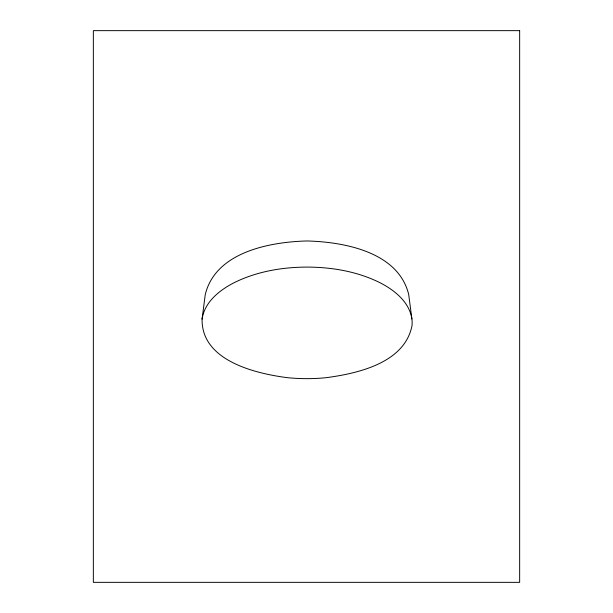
<?xml version="1.0" encoding="UTF-8"?>
<svg xmlns="http://www.w3.org/2000/svg" width="613" height="613" viewBox="0 0 613 613"><rect width="100%" height="100%" fill="white"/><g stroke="black" fill="none" stroke-linecap="round" stroke-linejoin="round"><path stroke-width="0.92" d="M202.083 319.089C201.302 360.666 255.1 373.447 287.114 377.646A194.045 194.045 0 0 0 326.131 377.692C357.831 373.463 404.603 363.049 412.013 325.664A29.685 29.685 0 0 0 411.898 318.99L408.702 294.524C398.389 251.943 344.261 241.936 306.937 240.963C269.62 241.982 215.523 252.043 205.248 294.631L202.083 319.089C204.52 302.324 219.04 290.6 233.17 283.175C255.889 271.651 281.635 267.168 306.952 267.092C332.269 267.145 358.023 271.597 380.757 283.099C394.902 290.508 409.446 302.224 411.898 318.99M519.655 30.65L93.345 30.65L93.345 582.35L519.655 582.35L519.655 30.65"/></g></svg>
